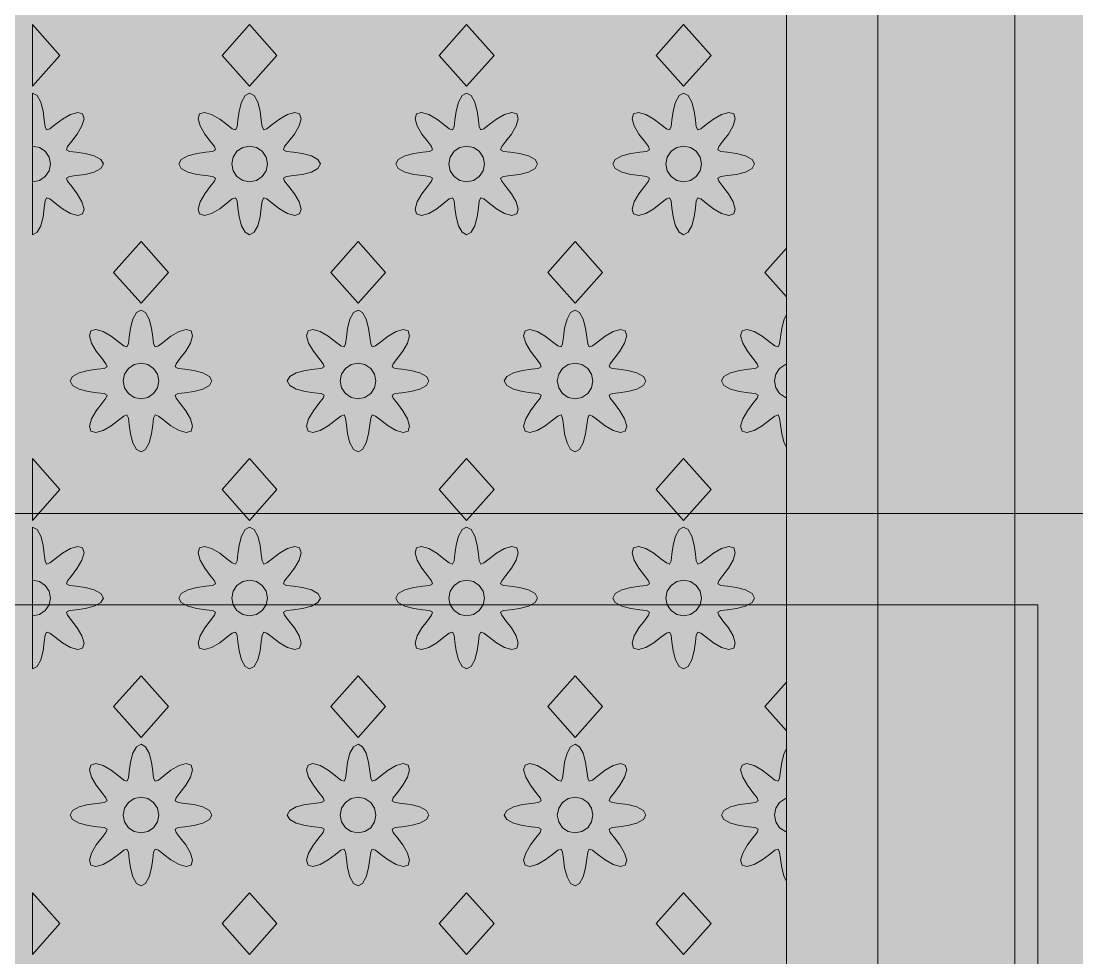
# Model space of a CAD drawing. Extents: x -18 to 1006, y -14 to 799.
# Drawn here: x 648.5 to 694.71, y 278.55 to 319.55 of the extents above; entities that cross this region are included whole.
import ezdxf

# ---------------------------------------------------------------- set-up
doc = ezdxf.new("R2010")
doc.units = 0
for name, color, linetype, lineweight, true_color in [('00_WHITE_BACKGROUND', 7, 'Continuous', 18, 0xffffff), ('01_STRUCTURE', 7, 'Continuous', 18, 0x000000), ('03_FRAMES_DOORS', 7, 'Continuous', 18, 0x000000), ('06_ORNAMENT', 7, 'Continuous', 18, 0x000000), ('07_RAILINGS', 7, 'Continuous', 18, 0x000000)]:
    doc.layers.add(name, color=color, linetype=linetype, lineweight=lineweight, true_color=true_color)

msp = doc.modelspace()

# ---------------------------------------------------------------- linework, layer by layer
at = {"layer": '00_WHITE_BACKGROUND', "color": 7, "lineweight": 18, "true_color": 0xffffff}
msp.add_solid([(-18, -14), (1006, -14), (-18, 799), (1006, 799)], dxfattribs=at)
at = {"layer": '01_STRUCTURE', "color": 7, "lineweight": 18, "true_color": 0x000000}
msp.add_lwpolyline([(692, 356), (692, 253), (601, 253), (601, 356)], dxfattribs=at)
at = {"layer": '03_FRAMES_DOORS', "color": 7, "lineweight": 18, "true_color": 0x000000}
for points in [[(686, 350), (686, 255), (607, 255), (607, 350)], [(682, 346), (682, 255), (611, 255), (611, 346)]]:
    msp.add_lwpolyline(points, dxfattribs=at)
at = {"layer": '06_ORNAMENT', "color": 7, "lineweight": 18, "true_color": 0x000000}
for points in [[(650.2, 318.05339), (649, 319.40339), (649, 316.70339)], [(657.3, 318.05339), (658.5, 316.70339), (659.7, 318.05339), (658.5, 319.40339)], [(666.8, 318.05339), (668, 316.70339), (669.2, 318.05339), (668, 319.40339)], [(676.3, 318.05339), (677.5, 316.70339), (678.7, 318.05339), (677.5, 319.40339)], [(649.19623, 310.30949), (649.35608, 310.59872), (649.45963, 310.99266), (649.5135, 311.38699), (649.5502, 311.68255), (649.61689, 311.81409), (649.75706, 311.76823), (649.992, 311.58519), (650.30892, 311.34444), (650.6607, 311.13912), (650.97825, 311.04762), (651.19203, 311.11136), (651.25576, 311.32514), (651.16427, 311.64268), (650.95894, 311.99446), (650.71819, 312.31139), (650.53516, 312.54633), (650.48929, 312.6865), (650.62084, 312.75319), (650.9164, 312.78989), (651.31073, 312.84375), (651.70466, 312.94731), (651.9939, 313.10716), (652.1, 313.30339), (651.9939, 313.49962), (651.70466, 313.65946), (651.31073, 313.76302), (650.9164, 313.81688), (650.62084, 313.85359), (650.48929, 313.92027), (650.53516, 314.06044), (650.71819, 314.29539), (650.95894, 314.61231), (651.16427, 314.96409), (651.25576, 315.28164), (651.19203, 315.49542), (650.97825, 315.55915), (650.6607, 315.46765), (650.30892, 315.26233), (649.992, 315.02158), (649.75706, 314.83854), (649.61689, 314.79268), (649.5502, 314.92422), (649.5135, 315.21978), (649.45963, 315.61412), (649.35608, 316.00805), (649.19623, 316.29729), (649, 316.40339), (649, 310.20339)], [(661.4939, 313.49962), (661.20466, 313.65946), (660.81073, 313.76302), (660.4164, 313.81688), (660.12084, 313.85359), (659.98929, 313.92027), (660.03516, 314.06044), (660.21819, 314.29539), (660.45894, 314.61231), (660.66427, 314.96409), (660.75576, 315.28164), (660.69203, 315.49542), (660.47825, 315.55915), (660.1607, 315.46765), (659.80892, 315.26233), (659.492, 315.02158), (659.25706, 314.83854), (659.11689, 314.79268), (659.0502, 314.92422), (659.0135, 315.21978), (658.95963, 315.61412), (658.85608, 316.00805), (658.69623, 316.29729), (658.5, 316.40339), (658.30377, 316.29729), (658.14392, 316.00805), (658.04037, 315.61412), (657.9865, 315.21978), (657.9498, 314.92422), (657.88311, 314.79268), (657.74294, 314.83854), (657.508, 315.02158), (657.19108, 315.26233), (656.8393, 315.46765), (656.52175, 315.55915), (656.30797, 315.49542), (656.24424, 315.28164), (656.33573, 314.96409), (656.54106, 314.61231), (656.78181, 314.29539), (656.96484, 314.06044), (657.01071, 313.92027), (656.87916, 313.85359), (656.5836, 313.81688), (656.18927, 313.76302), (655.79534, 313.65946), (655.5061, 313.49962), (655.4, 313.30339), (655.5061, 313.10716), (655.79534, 312.94731), (656.18927, 312.84375), (656.5836, 312.78989), (656.87916, 312.75319), (657.01071, 312.6865), (656.96484, 312.54633), (656.78181, 312.31139), (656.54106, 311.99446), (656.33573, 311.64268), (656.24424, 311.32514), (656.30797, 311.11136), (656.52175, 311.04762), (656.8393, 311.13912), (657.19108, 311.34444), (657.508, 311.58519), (657.74294, 311.76823), (657.88311, 311.81409), (657.9498, 311.68255), (657.9865, 311.38699), (658.04037, 310.99266), (658.14392, 310.59872), (658.30377, 310.30949), (658.5, 310.20339), (658.69623, 310.30949), (658.85608, 310.59872), (658.95963, 310.99266), (659.0135, 311.38699), (659.0502, 311.68255), (659.11689, 311.81409), (659.25706, 311.76823), (659.492, 311.58519), (659.80892, 311.34444), (660.1607, 311.13912), (660.47825, 311.04762), (660.69203, 311.11136), (660.75576, 311.32514), (660.66427, 311.64268), (660.45894, 311.99446), (660.21819, 312.31139), (660.03516, 312.54633), (659.98929, 312.6865), (660.12084, 312.75319), (660.4164, 312.78989), (660.81073, 312.84375), (661.20466, 312.94731), (661.4939, 313.10716), (661.6, 313.30339)], [(670.9939, 313.49962), (670.70466, 313.65946), (670.31073, 313.76302), (669.9164, 313.81688), (669.62084, 313.85359), (669.48929, 313.92027), (669.53516, 314.06044), (669.71819, 314.29539), (669.95894, 314.61231), (670.16427, 314.96409), (670.25576, 315.28164), (670.19203, 315.49542), (669.97825, 315.55915), (669.6607, 315.46765), (669.30892, 315.26233), (668.992, 315.02158), (668.75706, 314.83854), (668.61689, 314.79268), (668.5502, 314.92422), (668.5135, 315.21978), (668.45963, 315.61412), (668.35608, 316.00805), (668.19623, 316.29729), (668, 316.40339), (667.80377, 316.29729), (667.64392, 316.00805), (667.54037, 315.61412), (667.4865, 315.21978), (667.4498, 314.92422), (667.38311, 314.79268), (667.24294, 314.83854), (667.008, 315.02158), (666.69108, 315.26233), (666.3393, 315.46765), (666.02175, 315.55915), (665.80797, 315.49542), (665.74424, 315.28164), (665.83573, 314.96409), (666.04106, 314.61231), (666.28181, 314.29539), (666.46484, 314.06044), (666.51071, 313.92027), (666.37916, 313.85359), (666.0836, 313.81688), (665.68927, 313.76302), (665.29534, 313.65946), (665.0061, 313.49962), (664.9, 313.30339), (665.0061, 313.10716), (665.29534, 312.94731), (665.68927, 312.84375), (666.0836, 312.78989), (666.37916, 312.75319), (666.51071, 312.6865), (666.46484, 312.54633), (666.28181, 312.31139), (666.04106, 311.99446), (665.83573, 311.64268), (665.74424, 311.32514), (665.80797, 311.11136), (666.02175, 311.04762), (666.3393, 311.13912), (666.69108, 311.34444), (667.008, 311.58519), (667.24294, 311.76823), (667.38311, 311.81409), (667.4498, 311.68255), (667.4865, 311.38699), (667.54037, 310.99266), (667.64392, 310.59872), (667.80377, 310.30949), (668, 310.20339), (668.19623, 310.30949), (668.35608, 310.59872), (668.45963, 310.99266), (668.5135, 311.38699), (668.5502, 311.68255), (668.61689, 311.81409), (668.75706, 311.76823), (668.992, 311.58519), (669.30892, 311.34444), (669.6607, 311.13912), (669.97825, 311.04762), (670.19203, 311.11136), (670.25576, 311.32514), (670.16427, 311.64268), (669.95894, 311.99446), (669.71819, 312.31139), (669.53516, 312.54633), (669.48929, 312.6865), (669.62084, 312.75319), (669.9164, 312.78989), (670.31073, 312.84375), (670.70466, 312.94731), (670.9939, 313.10716), (671.1, 313.30339)], [(680.4939, 313.49962), (680.20466, 313.65946), (679.81073, 313.76302), (679.4164, 313.81688), (679.12084, 313.85359), (678.98929, 313.92027), (679.03516, 314.06044), (679.21819, 314.29539), (679.45894, 314.61231), (679.66427, 314.96409), (679.75576, 315.28164), (679.69203, 315.49542), (679.47825, 315.55915), (679.1607, 315.46765), (678.80892, 315.26233), (678.492, 315.02158), (678.25706, 314.83854), (678.11689, 314.79268), (678.0502, 314.92422), (678.0135, 315.21978), (677.95963, 315.61412), (677.85608, 316.00805), (677.69623, 316.29729), (677.5, 316.40339), (677.30377, 316.29729), (677.14392, 316.00805), (677.04037, 315.61412), (676.9865, 315.21978), (676.9498, 314.92422), (676.88311, 314.79268), (676.74294, 314.83854), (676.508, 315.02158), (676.19108, 315.26233), (675.8393, 315.46765), (675.52175, 315.55915), (675.30797, 315.49542), (675.24424, 315.28164), (675.33573, 314.96409), (675.54106, 314.61231), (675.78181, 314.29539), (675.96484, 314.06044), (676.01071, 313.92027), (675.87916, 313.85359), (675.5836, 313.81688), (675.18927, 313.76302), (674.79534, 313.65946), (674.5061, 313.49962), (674.4, 313.30339), (674.5061, 313.10716), (674.79534, 312.94731), (675.18927, 312.84375), (675.5836, 312.78989), (675.87916, 312.75319), (676.01071, 312.6865), (675.96484, 312.54633), (675.78181, 312.31139), (675.54106, 311.99446), (675.33573, 311.64268), (675.24424, 311.32514), (675.30797, 311.11136), (675.52175, 311.04762), (675.8393, 311.13912), (676.19108, 311.34444), (676.508, 311.58519), (676.74294, 311.76823), (676.88311, 311.81409), (676.9498, 311.68255), (676.9865, 311.38699), (677.04037, 310.99266), (677.14392, 310.59872), (677.30377, 310.30949), (677.5, 310.20339), (677.69623, 310.30949), (677.85608, 310.59872), (677.95963, 310.99266), (678.0135, 311.38699), (678.0502, 311.68255), (678.11689, 311.81409), (678.25706, 311.76823), (678.492, 311.58519), (678.80892, 311.34444), (679.1607, 311.13912), (679.47825, 311.04762), (679.69203, 311.11136), (679.75576, 311.32514), (679.66427, 311.64268), (679.45894, 311.99446), (679.21819, 312.31139), (679.03516, 312.54633), (678.98929, 312.6865), (679.12084, 312.75319), (679.4164, 312.78989), (679.81073, 312.84375), (680.20466, 312.94731), (680.4939, 313.10716), (680.6, 313.30339)], [(649.29849, 312.58276), (649.55154, 312.75184), (649.72063, 313.00489), (649.78, 313.30339), (649.72063, 313.60188), (649.55154, 313.85493), (649.29849, 314.02401), (649, 314.08339), (649, 312.52339)], [(659.22063, 313.60188), (659.05154, 313.85493), (658.79849, 314.02401), (658.5, 314.08339), (658.20151, 314.02401), (657.94846, 313.85493), (657.77937, 313.60188), (657.72, 313.30339), (657.77937, 313.00489), (657.94846, 312.75184), (658.20151, 312.58276), (658.5, 312.52339), (658.79849, 312.58276), (659.05154, 312.75184), (659.22063, 313.00489), (659.28, 313.30339)], [(668.72063, 313.60188), (668.55154, 313.85493), (668.29849, 314.02401), (668, 314.08339), (667.70151, 314.02401), (667.44846, 313.85493), (667.27937, 313.60188), (667.22, 313.30339), (667.27937, 313.00489), (667.44846, 312.75184), (667.70151, 312.58276), (668, 312.52339), (668.29849, 312.58276), (668.55154, 312.75184), (668.72063, 313.00489), (668.78, 313.30339)], [(678.22063, 313.60188), (678.05154, 313.85493), (677.79849, 314.02401), (677.5, 314.08339), (677.20151, 314.02401), (676.94846, 313.85493), (676.77937, 313.60188), (676.72, 313.30339), (676.77937, 313.00489), (676.94846, 312.75184), (677.20151, 312.58276), (677.5, 312.52339), (677.79849, 312.58276), (678.05154, 312.75184), (678.22063, 313.00489), (678.28, 313.30339)], [(652.55, 308.55339), (653.75, 307.20339), (654.95, 308.55339), (653.75, 309.90339)], [(662.05, 308.55339), (663.25, 307.20339), (664.45, 308.55339), (663.25, 309.90339)], [(671.55, 308.55339), (672.75, 307.20339), (673.95, 308.55339), (672.75, 309.90339)], [(681.05, 308.55339), (682, 307.48464), (682, 309.62214)], [(656.7439, 303.99962), (656.45466, 304.15946), (656.06073, 304.26302), (655.6664, 304.31688), (655.37084, 304.35359), (655.23929, 304.42027), (655.28516, 304.56044), (655.46819, 304.79539), (655.70894, 305.11231), (655.91427, 305.46409), (656.00576, 305.78164), (655.94203, 305.99542), (655.72825, 306.05915), (655.4107, 305.96765), (655.05892, 305.76233), (654.742, 305.52158), (654.50706, 305.33854), (654.36689, 305.29268), (654.3002, 305.42422), (654.2635, 305.71978), (654.20963, 306.11412), (654.10608, 306.50805), (653.94623, 306.79729), (653.75, 306.90339), (653.55377, 306.79729), (653.39392, 306.50805), (653.29037, 306.11412), (653.2365, 305.71978), (653.1998, 305.42422), (653.13311, 305.29268), (652.99294, 305.33854), (652.758, 305.52158), (652.44108, 305.76233), (652.0893, 305.96765), (651.77175, 306.05915), (651.55797, 305.99542), (651.49424, 305.78164), (651.58573, 305.46409), (651.79106, 305.11231), (652.03181, 304.79539), (652.21484, 304.56044), (652.26071, 304.42027), (652.12916, 304.35359), (651.8336, 304.31688), (651.43927, 304.26302), (651.04534, 304.15946), (650.7561, 303.99962), (650.65, 303.80339), (650.7561, 303.60716), (651.04534, 303.44731), (651.43927, 303.34375), (651.8336, 303.28989), (652.12916, 303.25319), (652.26071, 303.1865), (652.21484, 303.04633), (652.03181, 302.81139), (651.79106, 302.49446), (651.58573, 302.14268), (651.49424, 301.82514), (651.55797, 301.61136), (651.77175, 301.54762), (652.0893, 301.63912), (652.44108, 301.84444), (652.758, 302.08519), (652.99294, 302.26823), (653.13311, 302.31409), (653.1998, 302.18255), (653.2365, 301.88699), (653.29037, 301.49266), (653.39392, 301.09872), (653.55377, 300.80949), (653.75, 300.70339), (653.94623, 300.80949), (654.10608, 301.09872), (654.20963, 301.49266), (654.2635, 301.88699), (654.3002, 302.18255), (654.36689, 302.31409), (654.50706, 302.26823), (654.742, 302.08519), (655.05892, 301.84444), (655.4107, 301.63912), (655.72825, 301.54762), (655.94203, 301.61136), (656.00576, 301.82514), (655.91427, 302.14268), (655.70894, 302.49446), (655.46819, 302.81139), (655.28516, 303.04633), (655.23929, 303.1865), (655.37084, 303.25319), (655.6664, 303.28989), (656.06073, 303.34375), (656.45466, 303.44731), (656.7439, 303.60716), (656.85, 303.80339)], [(666.2439, 303.99962), (665.95466, 304.15946), (665.56073, 304.26302), (665.1664, 304.31688), (664.87084, 304.35359), (664.73929, 304.42027), (664.78516, 304.56044), (664.96819, 304.79539), (665.20894, 305.11231), (665.41427, 305.46409), (665.50576, 305.78164), (665.44203, 305.99542), (665.22825, 306.05915), (664.9107, 305.96765), (664.55892, 305.76233), (664.242, 305.52158), (664.00706, 305.33854), (663.86689, 305.29268), (663.8002, 305.42422), (663.7635, 305.71978), (663.70963, 306.11412), (663.60608, 306.50805), (663.44623, 306.79729), (663.25, 306.90339), (663.05377, 306.79729), (662.89392, 306.50805), (662.79037, 306.11412), (662.7365, 305.71978), (662.6998, 305.42422), (662.63311, 305.29268), (662.49294, 305.33854), (662.258, 305.52158), (661.94108, 305.76233), (661.5893, 305.96765), (661.27175, 306.05915), (661.05797, 305.99542), (660.99424, 305.78164), (661.08573, 305.46409), (661.29106, 305.11231), (661.53181, 304.79539), (661.71484, 304.56044), (661.76071, 304.42027), (661.62916, 304.35359), (661.3336, 304.31688), (660.93927, 304.26302), (660.54534, 304.15946), (660.2561, 303.99962), (660.15, 303.80339), (660.2561, 303.60716), (660.54534, 303.44731), (660.93927, 303.34375), (661.3336, 303.28989), (661.62916, 303.25319), (661.76071, 303.1865), (661.71484, 303.04633), (661.53181, 302.81139), (661.29106, 302.49446), (661.08573, 302.14268), (660.99424, 301.82514), (661.05797, 301.61136), (661.27175, 301.54762), (661.5893, 301.63912), (661.94108, 301.84444), (662.258, 302.08519), (662.49294, 302.26823), (662.63311, 302.31409), (662.6998, 302.18255), (662.7365, 301.88699), (662.79037, 301.49266), (662.89392, 301.09872), (663.05377, 300.80949), (663.25, 300.70339), (663.44623, 300.80949), (663.60608, 301.09872), (663.70963, 301.49266), (663.7635, 301.88699), (663.8002, 302.18255), (663.86689, 302.31409), (664.00706, 302.26823), (664.242, 302.08519), (664.55892, 301.84444), (664.9107, 301.63912), (665.22825, 301.54762), (665.44203, 301.61136), (665.50576, 301.82514), (665.41427, 302.14268), (665.20894, 302.49446), (664.96819, 302.81139), (664.78516, 303.04633), (664.73929, 303.1865), (664.87084, 303.25319), (665.1664, 303.28989), (665.56073, 303.34375), (665.95466, 303.44731), (666.2439, 303.60716), (666.35, 303.80339)], [(675.7439, 303.99962), (675.45466, 304.15946), (675.06073, 304.26302), (674.6664, 304.31688), (674.37084, 304.35359), (674.23929, 304.42027), (674.28516, 304.56044), (674.46819, 304.79539), (674.70894, 305.11231), (674.91427, 305.46409), (675.00576, 305.78164), (674.94203, 305.99542), (674.72825, 306.05915), (674.4107, 305.96765), (674.05892, 305.76233), (673.742, 305.52158), (673.50706, 305.33854), (673.36689, 305.29268), (673.3002, 305.42422), (673.2635, 305.71978), (673.20963, 306.11412), (673.10608, 306.50805), (672.94623, 306.79729), (672.75, 306.90339), (672.55377, 306.79729), (672.39392, 306.50805), (672.29037, 306.11412), (672.2365, 305.71978), (672.1998, 305.42422), (672.13311, 305.29268), (671.99294, 305.33854), (671.758, 305.52158), (671.44108, 305.76233), (671.0893, 305.96765), (670.77175, 306.05915), (670.55797, 305.99542), (670.49424, 305.78164), (670.58573, 305.46409), (670.79106, 305.11231), (671.03181, 304.79539), (671.21484, 304.56044), (671.26071, 304.42027), (671.12916, 304.35359), (670.8336, 304.31688), (670.43927, 304.26302), (670.04534, 304.15946), (669.7561, 303.99962), (669.65, 303.80339), (669.7561, 303.60716), (670.04534, 303.44731), (670.43927, 303.34375), (670.8336, 303.28989), (671.12916, 303.25319), (671.26071, 303.1865), (671.21484, 303.04633), (671.03181, 302.81139), (670.79106, 302.49446), (670.58573, 302.14268), (670.49424, 301.82514), (670.55797, 301.61136), (670.77175, 301.54762), (671.0893, 301.63912), (671.44108, 301.84444), (671.758, 302.08519), (671.99294, 302.26823), (672.13311, 302.31409), (672.1998, 302.18255), (672.2365, 301.88699), (672.29037, 301.49266), (672.39392, 301.09872), (672.55377, 300.80949), (672.75, 300.70339), (672.94623, 300.80949), (673.10608, 301.09872), (673.20963, 301.49266), (673.2635, 301.88699), (673.3002, 302.18255), (673.36689, 302.31409), (673.50706, 302.26823), (673.742, 302.08519), (674.05892, 301.84444), (674.4107, 301.63912), (674.72825, 301.54762), (674.94203, 301.61136), (675.00576, 301.82514), (674.91427, 302.14268), (674.70894, 302.49446), (674.46819, 302.81139), (674.28516, 303.04633), (674.23929, 303.1865), (674.37084, 303.25319), (674.6664, 303.28989), (675.06073, 303.34375), (675.45466, 303.44731), (675.7439, 303.60716), (675.85, 303.80339)], [(681.89392, 306.50805), (681.79037, 306.11412), (681.7365, 305.71978), (681.6998, 305.42422), (681.63311, 305.29268), (681.49294, 305.33854), (681.258, 305.52158), (680.94108, 305.76233), (680.5893, 305.96765), (680.27175, 306.05915), (680.05797, 305.99542), (679.99424, 305.78164), (680.08573, 305.46409), (680.29106, 305.11231), (680.53181, 304.79539), (680.71484, 304.56044), (680.76071, 304.42027), (680.62916, 304.35359), (680.3336, 304.31688), (679.93927, 304.26302), (679.54534, 304.15946), (679.2561, 303.99962), (679.15, 303.80339), (679.2561, 303.60716), (679.54534, 303.44731), (679.93927, 303.34375), (680.3336, 303.28989), (680.62916, 303.25319), (680.76071, 303.1865), (680.71484, 303.04633), (680.53181, 302.81139), (680.29106, 302.49446), (680.08573, 302.14268), (679.99424, 301.82514), (680.05797, 301.61136), (680.27175, 301.54762), (680.5893, 301.63912), (680.94108, 301.84444), (681.258, 302.08519), (681.49294, 302.26823), (681.63311, 302.31409), (681.6998, 302.18255), (681.7365, 301.88699), (681.79037, 301.49266), (681.89392, 301.09872), (682, 300.90678), (682, 306.69999)], [(654.47063, 304.10188), (654.30154, 304.35493), (654.04849, 304.52401), (653.75, 304.58339), (653.45151, 304.52401), (653.19846, 304.35493), (653.02937, 304.10188), (652.97, 303.80339), (653.02937, 303.50489), (653.19846, 303.25184), (653.45151, 303.08276), (653.75, 303.02339), (654.04849, 303.08276), (654.30154, 303.25184), (654.47063, 303.50489), (654.53, 303.80339)], [(663.97063, 304.10188), (663.80154, 304.35493), (663.54849, 304.52401), (663.25, 304.58339), (662.95151, 304.52401), (662.69846, 304.35493), (662.52937, 304.10188), (662.47, 303.80339), (662.52937, 303.50489), (662.69846, 303.25184), (662.95151, 303.08276), (663.25, 303.02339), (663.54849, 303.08276), (663.80154, 303.25184), (663.97063, 303.50489), (664.03, 303.80339)], [(673.47063, 304.10188), (673.30154, 304.35493), (673.04849, 304.52401), (672.75, 304.58339), (672.45151, 304.52401), (672.19846, 304.35493), (672.02937, 304.10188), (671.97, 303.80339), (672.02937, 303.50489), (672.19846, 303.25184), (672.45151, 303.08276), (672.75, 303.02339), (673.04849, 303.08276), (673.30154, 303.25184), (673.47063, 303.50489), (673.53, 303.80339)], [(681.95151, 304.52401), (681.69846, 304.35493), (681.52937, 304.10188), (681.47, 303.80339), (681.52937, 303.50489), (681.69846, 303.25184), (681.95151, 303.08276), (682, 303.07311), (682, 304.53366)], [(650.2, 299.05339), (649, 300.40339), (649, 297.70339)], [(657.3, 299.05339), (658.5, 297.70339), (659.7, 299.05339), (658.5, 300.40339)], [(666.8, 299.05339), (668, 297.70339), (669.2, 299.05339), (668, 300.40339)], [(676.3, 299.05339), (677.5, 297.70339), (678.7, 299.05339), (677.5, 300.40339)], [(649.19623, 291.30949), (649.35608, 291.59872), (649.45963, 291.99266), (649.5135, 292.38699), (649.5502, 292.68255), (649.61689, 292.81409), (649.75706, 292.76823), (649.992, 292.58519), (650.30892, 292.34444), (650.6607, 292.13912), (650.97825, 292.04762), (651.19203, 292.11136), (651.25576, 292.32514), (651.16427, 292.64268), (650.95894, 292.99446), (650.71819, 293.31139), (650.53516, 293.54633), (650.48929, 293.6865), (650.62084, 293.75319), (650.9164, 293.78989), (651.31073, 293.84375), (651.70466, 293.94731), (651.9939, 294.10716), (652.1, 294.30339), (651.9939, 294.49962), (651.70466, 294.65946), (651.31073, 294.76302), (650.9164, 294.81688), (650.62084, 294.85359), (650.48929, 294.92027), (650.53516, 295.06044), (650.71819, 295.29539), (650.95894, 295.61231), (651.16427, 295.96409), (651.25576, 296.28164), (651.19203, 296.49542), (650.97825, 296.55915), (650.6607, 296.46765), (650.30892, 296.26233), (649.992, 296.02158), (649.75706, 295.83854), (649.61689, 295.79268), (649.5502, 295.92422), (649.5135, 296.21978), (649.45963, 296.61412), (649.35608, 297.00805), (649.19623, 297.29729), (649, 297.40339), (649, 291.20339)], [(661.4939, 294.49962), (661.20466, 294.65946), (660.81073, 294.76302), (660.4164, 294.81688), (660.12084, 294.85359), (659.98929, 294.92027), (660.03516, 295.06044), (660.21819, 295.29539), (660.45894, 295.61231), (660.66427, 295.96409), (660.75576, 296.28164), (660.69203, 296.49542), (660.47825, 296.55915), (660.1607, 296.46765), (659.80892, 296.26233), (659.492, 296.02158), (659.25706, 295.83854), (659.11689, 295.79268), (659.0502, 295.92422), (659.0135, 296.21978), (658.95963, 296.61412), (658.85608, 297.00805), (658.69623, 297.29729), (658.5, 297.40339), (658.30377, 297.29729), (658.14392, 297.00805), (658.04037, 296.61412), (657.9865, 296.21978), (657.9498, 295.92422), (657.88311, 295.79268), (657.74294, 295.83854), (657.508, 296.02158), (657.19108, 296.26233), (656.8393, 296.46765), (656.52175, 296.55915), (656.30797, 296.49542), (656.24424, 296.28164), (656.33573, 295.96409), (656.54106, 295.61231), (656.78181, 295.29539), (656.96484, 295.06044), (657.01071, 294.92027), (656.87916, 294.85359), (656.5836, 294.81688), (656.18927, 294.76302), (655.79534, 294.65946), (655.5061, 294.49962), (655.4, 294.30339), (655.5061, 294.10716), (655.79534, 293.94731), (656.18927, 293.84375), (656.5836, 293.78989), (656.87916, 293.75319), (657.01071, 293.6865), (656.96484, 293.54633), (656.78181, 293.31139), (656.54106, 292.99446), (656.33573, 292.64268), (656.24424, 292.32514), (656.30797, 292.11136), (656.52175, 292.04762), (656.8393, 292.13912), (657.19108, 292.34444), (657.508, 292.58519), (657.74294, 292.76823), (657.88311, 292.81409), (657.9498, 292.68255), (657.9865, 292.38699), (658.04037, 291.99266), (658.14392, 291.59872), (658.30377, 291.30949), (658.5, 291.20339), (658.69623, 291.30949), (658.85608, 291.59872), (658.95963, 291.99266), (659.0135, 292.38699), (659.0502, 292.68255), (659.11689, 292.81409), (659.25706, 292.76823), (659.492, 292.58519), (659.80892, 292.34444), (660.1607, 292.13912), (660.47825, 292.04762), (660.69203, 292.11136), (660.75576, 292.32514), (660.66427, 292.64268), (660.45894, 292.99446), (660.21819, 293.31139), (660.03516, 293.54633), (659.98929, 293.6865), (660.12084, 293.75319), (660.4164, 293.78989), (660.81073, 293.84375), (661.20466, 293.94731), (661.4939, 294.10716), (661.6, 294.30339)], [(670.9939, 294.49962), (670.70466, 294.65946), (670.31073, 294.76302), (669.9164, 294.81688), (669.62084, 294.85359), (669.48929, 294.92027), (669.53516, 295.06044), (669.71819, 295.29539), (669.95894, 295.61231), (670.16427, 295.96409), (670.25576, 296.28164), (670.19203, 296.49542), (669.97825, 296.55915), (669.6607, 296.46765), (669.30892, 296.26233), (668.992, 296.02158), (668.75706, 295.83854), (668.61689, 295.79268), (668.5502, 295.92422), (668.5135, 296.21978), (668.45963, 296.61412), (668.35608, 297.00805), (668.19623, 297.29729), (668, 297.40339), (667.80377, 297.29729), (667.64392, 297.00805), (667.54037, 296.61412), (667.4865, 296.21978), (667.4498, 295.92422), (667.38311, 295.79268), (667.24294, 295.83854), (667.008, 296.02158), (666.69108, 296.26233), (666.3393, 296.46765), (666.02175, 296.55915), (665.80797, 296.49542), (665.74424, 296.28164), (665.83573, 295.96409), (666.04106, 295.61231), (666.28181, 295.29539), (666.46484, 295.06044), (666.51071, 294.92027), (666.37916, 294.85359), (666.0836, 294.81688), (665.68927, 294.76302), (665.29534, 294.65946), (665.0061, 294.49962), (664.9, 294.30339), (665.0061, 294.10716), (665.29534, 293.94731), (665.68927, 293.84375), (666.0836, 293.78989), (666.37916, 293.75319), (666.51071, 293.6865), (666.46484, 293.54633), (666.28181, 293.31139), (666.04106, 292.99446), (665.83573, 292.64268), (665.74424, 292.32514), (665.80797, 292.11136), (666.02175, 292.04762), (666.3393, 292.13912), (666.69108, 292.34444), (667.008, 292.58519), (667.24294, 292.76823), (667.38311, 292.81409), (667.4498, 292.68255), (667.4865, 292.38699), (667.54037, 291.99266), (667.64392, 291.59872), (667.80377, 291.30949), (668, 291.20339), (668.19623, 291.30949), (668.35608, 291.59872), (668.45963, 291.99266), (668.5135, 292.38699), (668.5502, 292.68255), (668.61689, 292.81409), (668.75706, 292.76823), (668.992, 292.58519), (669.30892, 292.34444), (669.6607, 292.13912), (669.97825, 292.04762), (670.19203, 292.11136), (670.25576, 292.32514), (670.16427, 292.64268), (669.95894, 292.99446), (669.71819, 293.31139), (669.53516, 293.54633), (669.48929, 293.6865), (669.62084, 293.75319), (669.9164, 293.78989), (670.31073, 293.84375), (670.70466, 293.94731), (670.9939, 294.10716), (671.1, 294.30339)], [(680.4939, 294.49962), (680.20466, 294.65946), (679.81073, 294.76302), (679.4164, 294.81688), (679.12084, 294.85359), (678.98929, 294.92027), (679.03516, 295.06044), (679.21819, 295.29539), (679.45894, 295.61231), (679.66427, 295.96409), (679.75576, 296.28164), (679.69203, 296.49542), (679.47825, 296.55915), (679.1607, 296.46765), (678.80892, 296.26233), (678.492, 296.02158), (678.25706, 295.83854), (678.11689, 295.79268), (678.0502, 295.92422), (678.0135, 296.21978), (677.95963, 296.61412), (677.85608, 297.00805), (677.69623, 297.29729), (677.5, 297.40339), (677.30377, 297.29729), (677.14392, 297.00805), (677.04037, 296.61412), (676.9865, 296.21978), (676.9498, 295.92422), (676.88311, 295.79268), (676.74294, 295.83854), (676.508, 296.02158), (676.19108, 296.26233), (675.8393, 296.46765), (675.52175, 296.55915), (675.30797, 296.49542), (675.24424, 296.28164), (675.33573, 295.96409), (675.54106, 295.61231), (675.78181, 295.29539), (675.96484, 295.06044), (676.01071, 294.92027), (675.87916, 294.85359), (675.5836, 294.81688), (675.18927, 294.76302), (674.79534, 294.65946), (674.5061, 294.49962), (674.4, 294.30339), (674.5061, 294.10716), (674.79534, 293.94731), (675.18927, 293.84375), (675.5836, 293.78989), (675.87916, 293.75319), (676.01071, 293.6865), (675.96484, 293.54633), (675.78181, 293.31139), (675.54106, 292.99446), (675.33573, 292.64268), (675.24424, 292.32514), (675.30797, 292.11136), (675.52175, 292.04762), (675.8393, 292.13912), (676.19108, 292.34444), (676.508, 292.58519), (676.74294, 292.76823), (676.88311, 292.81409), (676.9498, 292.68255), (676.9865, 292.38699), (677.04037, 291.99266), (677.14392, 291.59872), (677.30377, 291.30949), (677.5, 291.20339), (677.69623, 291.30949), (677.85608, 291.59872), (677.95963, 291.99266), (678.0135, 292.38699), (678.0502, 292.68255), (678.11689, 292.81409), (678.25706, 292.76823), (678.492, 292.58519), (678.80892, 292.34444), (679.1607, 292.13912), (679.47825, 292.04762), (679.69203, 292.11136), (679.75576, 292.32514), (679.66427, 292.64268), (679.45894, 292.99446), (679.21819, 293.31139), (679.03516, 293.54633), (678.98929, 293.6865), (679.12084, 293.75319), (679.4164, 293.78989), (679.81073, 293.84375), (680.20466, 293.94731), (680.4939, 294.10716), (680.6, 294.30339)], [(649.29849, 293.58276), (649.55154, 293.75184), (649.72063, 294.00489), (649.78, 294.30339), (649.72063, 294.60188), (649.55154, 294.85493), (649.29849, 295.02401), (649, 295.08339), (649, 293.52339)], [(659.22063, 294.60188), (659.05154, 294.85493), (658.79849, 295.02401), (658.5, 295.08339), (658.20151, 295.02401), (657.94846, 294.85493), (657.77937, 294.60188), (657.72, 294.30339), (657.77937, 294.00489), (657.94846, 293.75184), (658.20151, 293.58276), (658.5, 293.52339), (658.79849, 293.58276), (659.05154, 293.75184), (659.22063, 294.00489), (659.28, 294.30339)], [(668.72063, 294.60188), (668.55154, 294.85493), (668.29849, 295.02401), (668, 295.08339), (667.70151, 295.02401), (667.44846, 294.85493), (667.27937, 294.60188), (667.22, 294.30339), (667.27937, 294.00489), (667.44846, 293.75184), (667.70151, 293.58276), (668, 293.52339), (668.29849, 293.58276), (668.55154, 293.75184), (668.72063, 294.00489), (668.78, 294.30339)], [(678.22063, 294.60188), (678.05154, 294.85493), (677.79849, 295.02401), (677.5, 295.08339), (677.20151, 295.02401), (676.94846, 294.85493), (676.77937, 294.60188), (676.72, 294.30339), (676.77937, 294.00489), (676.94846, 293.75184), (677.20151, 293.58276), (677.5, 293.52339), (677.79849, 293.58276), (678.05154, 293.75184), (678.22063, 294.00489), (678.28, 294.30339)], [(652.55, 289.55339), (653.75, 288.20339), (654.95, 289.55339), (653.75, 290.90339)], [(662.05, 289.55339), (663.25, 288.20339), (664.45, 289.55339), (663.25, 290.90339)], [(671.55, 289.55339), (672.75, 288.20339), (673.95, 289.55339), (672.75, 290.90339)], [(681.05, 289.55339), (682, 288.48464), (682, 290.62214)], [(656.7439, 284.99962), (656.45466, 285.15946), (656.06073, 285.26302), (655.6664, 285.31688), (655.37084, 285.35359), (655.23929, 285.42027), (655.28516, 285.56044), (655.46819, 285.79539), (655.70894, 286.11231), (655.91427, 286.46409), (656.00576, 286.78164), (655.94203, 286.99542), (655.72825, 287.05915), (655.4107, 286.96765), (655.05892, 286.76233), (654.742, 286.52158), (654.50706, 286.33854), (654.36689, 286.29268), (654.3002, 286.42422), (654.2635, 286.71978), (654.20963, 287.11412), (654.10608, 287.50805), (653.94623, 287.79729), (653.75, 287.90339), (653.55377, 287.79729), (653.39392, 287.50805), (653.29037, 287.11412), (653.2365, 286.71978), (653.1998, 286.42422), (653.13311, 286.29268), (652.99294, 286.33854), (652.758, 286.52158), (652.44108, 286.76233), (652.0893, 286.96765), (651.77175, 287.05915), (651.55797, 286.99542), (651.49424, 286.78164), (651.58573, 286.46409), (651.79106, 286.11231), (652.03181, 285.79539), (652.21484, 285.56044), (652.26071, 285.42027), (652.12916, 285.35359), (651.8336, 285.31688), (651.43927, 285.26302), (651.04534, 285.15946), (650.7561, 284.99962), (650.65, 284.80339), (650.7561, 284.60716), (651.04534, 284.44731), (651.43927, 284.34375), (651.8336, 284.28989), (652.12916, 284.25319), (652.26071, 284.1865), (652.21484, 284.04633), (652.03181, 283.81139), (651.79106, 283.49446), (651.58573, 283.14268), (651.49424, 282.82514), (651.55797, 282.61136), (651.77175, 282.54762), (652.0893, 282.63912), (652.44108, 282.84444), (652.758, 283.08519), (652.99294, 283.26823), (653.13311, 283.31409), (653.1998, 283.18255), (653.2365, 282.88699), (653.29037, 282.49266), (653.39392, 282.09872), (653.55377, 281.80949), (653.75, 281.70339), (653.94623, 281.80949), (654.10608, 282.09872), (654.20963, 282.49266), (654.2635, 282.88699), (654.3002, 283.18255), (654.36689, 283.31409), (654.50706, 283.26823), (654.742, 283.08519), (655.05892, 282.84444), (655.4107, 282.63912), (655.72825, 282.54762), (655.94203, 282.61136), (656.00576, 282.82514), (655.91427, 283.14268), (655.70894, 283.49446), (655.46819, 283.81139), (655.28516, 284.04633), (655.23929, 284.1865), (655.37084, 284.25319), (655.6664, 284.28989), (656.06073, 284.34375), (656.45466, 284.44731), (656.7439, 284.60716), (656.85, 284.80339)], [(666.2439, 284.99962), (665.95466, 285.15946), (665.56073, 285.26302), (665.1664, 285.31688), (664.87084, 285.35359), (664.73929, 285.42027), (664.78516, 285.56044), (664.96819, 285.79539), (665.20894, 286.11231), (665.41427, 286.46409), (665.50576, 286.78164), (665.44203, 286.99542), (665.22825, 287.05915), (664.9107, 286.96765), (664.55892, 286.76233), (664.242, 286.52158), (664.00706, 286.33854), (663.86689, 286.29268), (663.8002, 286.42422), (663.7635, 286.71978), (663.70963, 287.11412), (663.60608, 287.50805), (663.44623, 287.79729), (663.25, 287.90339), (663.05377, 287.79729), (662.89392, 287.50805), (662.79037, 287.11412), (662.7365, 286.71978), (662.6998, 286.42422), (662.63311, 286.29268), (662.49294, 286.33854), (662.258, 286.52158), (661.94108, 286.76233), (661.5893, 286.96765), (661.27175, 287.05915), (661.05797, 286.99542), (660.99424, 286.78164), (661.08573, 286.46409), (661.29106, 286.11231), (661.53181, 285.79539), (661.71484, 285.56044), (661.76071, 285.42027), (661.62916, 285.35359), (661.3336, 285.31688), (660.93927, 285.26302), (660.54534, 285.15946), (660.2561, 284.99962), (660.15, 284.80339), (660.2561, 284.60716), (660.54534, 284.44731), (660.93927, 284.34375), (661.3336, 284.28989), (661.62916, 284.25319), (661.76071, 284.1865), (661.71484, 284.04633), (661.53181, 283.81139), (661.29106, 283.49446), (661.08573, 283.14268), (660.99424, 282.82514), (661.05797, 282.61136), (661.27175, 282.54762), (661.5893, 282.63912), (661.94108, 282.84444), (662.258, 283.08519), (662.49294, 283.26823), (662.63311, 283.31409), (662.6998, 283.18255), (662.7365, 282.88699), (662.79037, 282.49266), (662.89392, 282.09872), (663.05377, 281.80949), (663.25, 281.70339), (663.44623, 281.80949), (663.60608, 282.09872), (663.70963, 282.49266), (663.7635, 282.88699), (663.8002, 283.18255), (663.86689, 283.31409), (664.00706, 283.26823), (664.242, 283.08519), (664.55892, 282.84444), (664.9107, 282.63912), (665.22825, 282.54762), (665.44203, 282.61136), (665.50576, 282.82514), (665.41427, 283.14268), (665.20894, 283.49446), (664.96819, 283.81139), (664.78516, 284.04633), (664.73929, 284.1865), (664.87084, 284.25319), (665.1664, 284.28989), (665.56073, 284.34375), (665.95466, 284.44731), (666.2439, 284.60716), (666.35, 284.80339)], [(675.7439, 284.99962), (675.45466, 285.15946), (675.06073, 285.26302), (674.6664, 285.31688), (674.37084, 285.35359), (674.23929, 285.42027), (674.28516, 285.56044), (674.46819, 285.79539), (674.70894, 286.11231), (674.91427, 286.46409), (675.00576, 286.78164), (674.94203, 286.99542), (674.72825, 287.05915), (674.4107, 286.96765), (674.05892, 286.76233), (673.742, 286.52158), (673.50706, 286.33854), (673.36689, 286.29268), (673.3002, 286.42422), (673.2635, 286.71978), (673.20963, 287.11412), (673.10608, 287.50805), (672.94623, 287.79729), (672.75, 287.90339), (672.55377, 287.79729), (672.39392, 287.50805), (672.29037, 287.11412), (672.2365, 286.71978), (672.1998, 286.42422), (672.13311, 286.29268), (671.99294, 286.33854), (671.758, 286.52158), (671.44108, 286.76233), (671.0893, 286.96765), (670.77175, 287.05915), (670.55797, 286.99542), (670.49424, 286.78164), (670.58573, 286.46409), (670.79106, 286.11231), (671.03181, 285.79539), (671.21484, 285.56044), (671.26071, 285.42027), (671.12916, 285.35359), (670.8336, 285.31688), (670.43927, 285.26302), (670.04534, 285.15946), (669.7561, 284.99962), (669.65, 284.80339), (669.7561, 284.60716), (670.04534, 284.44731), (670.43927, 284.34375), (670.8336, 284.28989), (671.12916, 284.25319), (671.26071, 284.1865), (671.21484, 284.04633), (671.03181, 283.81139), (670.79106, 283.49446), (670.58573, 283.14268), (670.49424, 282.82514), (670.55797, 282.61136), (670.77175, 282.54762), (671.0893, 282.63912), (671.44108, 282.84444), (671.758, 283.08519), (671.99294, 283.26823), (672.13311, 283.31409), (672.1998, 283.18255), (672.2365, 282.88699), (672.29037, 282.49266), (672.39392, 282.09872), (672.55377, 281.80949), (672.75, 281.70339), (672.94623, 281.80949), (673.10608, 282.09872), (673.20963, 282.49266), (673.2635, 282.88699), (673.3002, 283.18255), (673.36689, 283.31409), (673.50706, 283.26823), (673.742, 283.08519), (674.05892, 282.84444), (674.4107, 282.63912), (674.72825, 282.54762), (674.94203, 282.61136), (675.00576, 282.82514), (674.91427, 283.14268), (674.70894, 283.49446), (674.46819, 283.81139), (674.28516, 284.04633), (674.23929, 284.1865), (674.37084, 284.25319), (674.6664, 284.28989), (675.06073, 284.34375), (675.45466, 284.44731), (675.7439, 284.60716), (675.85, 284.80339)], [(681.89392, 287.50805), (681.79037, 287.11412), (681.7365, 286.71978), (681.6998, 286.42422), (681.63311, 286.29268), (681.49294, 286.33854), (681.258, 286.52158), (680.94108, 286.76233), (680.5893, 286.96765), (680.27175, 287.05915), (680.05797, 286.99542), (679.99424, 286.78164), (680.08573, 286.46409), (680.29106, 286.11231), (680.53181, 285.79539), (680.71484, 285.56044), (680.76071, 285.42027), (680.62916, 285.35359), (680.3336, 285.31688), (679.93927, 285.26302), (679.54534, 285.15946), (679.2561, 284.99962), (679.15, 284.80339), (679.2561, 284.60716), (679.54534, 284.44731), (679.93927, 284.34375), (680.3336, 284.28989), (680.62916, 284.25319), (680.76071, 284.1865), (680.71484, 284.04633), (680.53181, 283.81139), (680.29106, 283.49446), (680.08573, 283.14268), (679.99424, 282.82514), (680.05797, 282.61136), (680.27175, 282.54762), (680.5893, 282.63912), (680.94108, 282.84444), (681.258, 283.08519), (681.49294, 283.26823), (681.63311, 283.31409), (681.6998, 283.18255), (681.7365, 282.88699), (681.79037, 282.49266), (681.89392, 282.09872), (682, 281.90678), (682, 287.69999)], [(654.47063, 285.10188), (654.30154, 285.35493), (654.04849, 285.52401), (653.75, 285.58339), (653.45151, 285.52401), (653.19846, 285.35493), (653.02937, 285.10188), (652.97, 284.80339), (653.02937, 284.50489), (653.19846, 284.25184), (653.45151, 284.08276), (653.75, 284.02339), (654.04849, 284.08276), (654.30154, 284.25184), (654.47063, 284.50489), (654.53, 284.80339)], [(663.97063, 285.10188), (663.80154, 285.35493), (663.54849, 285.52401), (663.25, 285.58339), (662.95151, 285.52401), (662.69846, 285.35493), (662.52937, 285.10188), (662.47, 284.80339), (662.52937, 284.50489), (662.69846, 284.25184), (662.95151, 284.08276), (663.25, 284.02339), (663.54849, 284.08276), (663.80154, 284.25184), (663.97063, 284.50489), (664.03, 284.80339)], [(673.47063, 285.10188), (673.30154, 285.35493), (673.04849, 285.52401), (672.75, 285.58339), (672.45151, 285.52401), (672.19846, 285.35493), (672.02937, 285.10188), (671.97, 284.80339), (672.02937, 284.50489), (672.19846, 284.25184), (672.45151, 284.08276), (672.75, 284.02339), (673.04849, 284.08276), (673.30154, 284.25184), (673.47063, 284.50489), (673.53, 284.80339)], [(681.95151, 285.52401), (681.69846, 285.35493), (681.52937, 285.10188), (681.47, 284.80339), (681.52937, 284.50489), (681.69846, 284.25184), (681.95151, 284.08276), (682, 284.07311), (682, 285.53366)], [(650.2, 280.05339), (649, 281.40339), (649, 278.70339)], [(657.3, 280.05339), (658.5, 278.70339), (659.7, 280.05339), (658.5, 281.40339)], [(666.8, 280.05339), (668, 278.70339), (669.2, 280.05339), (668, 281.40339)], [(676.3, 280.05339), (677.5, 278.70339), (678.7, 280.05339), (677.5, 281.40339)]]:
    msp.add_lwpolyline(points, close=True, dxfattribs=at)
at = {"layer": '07_RAILINGS', "color": 7, "lineweight": 18, "true_color": 0x000000}
for points in [[(594, 242), (698, 242), (698, 243), (699, 243), (699, 298), (594, 298)], [(693, 294), (693, 256), (600, 256), (600, 294)]]:
    msp.add_lwpolyline(points, close=True, dxfattribs=at)

doc.saveas('drawing.dxf')
